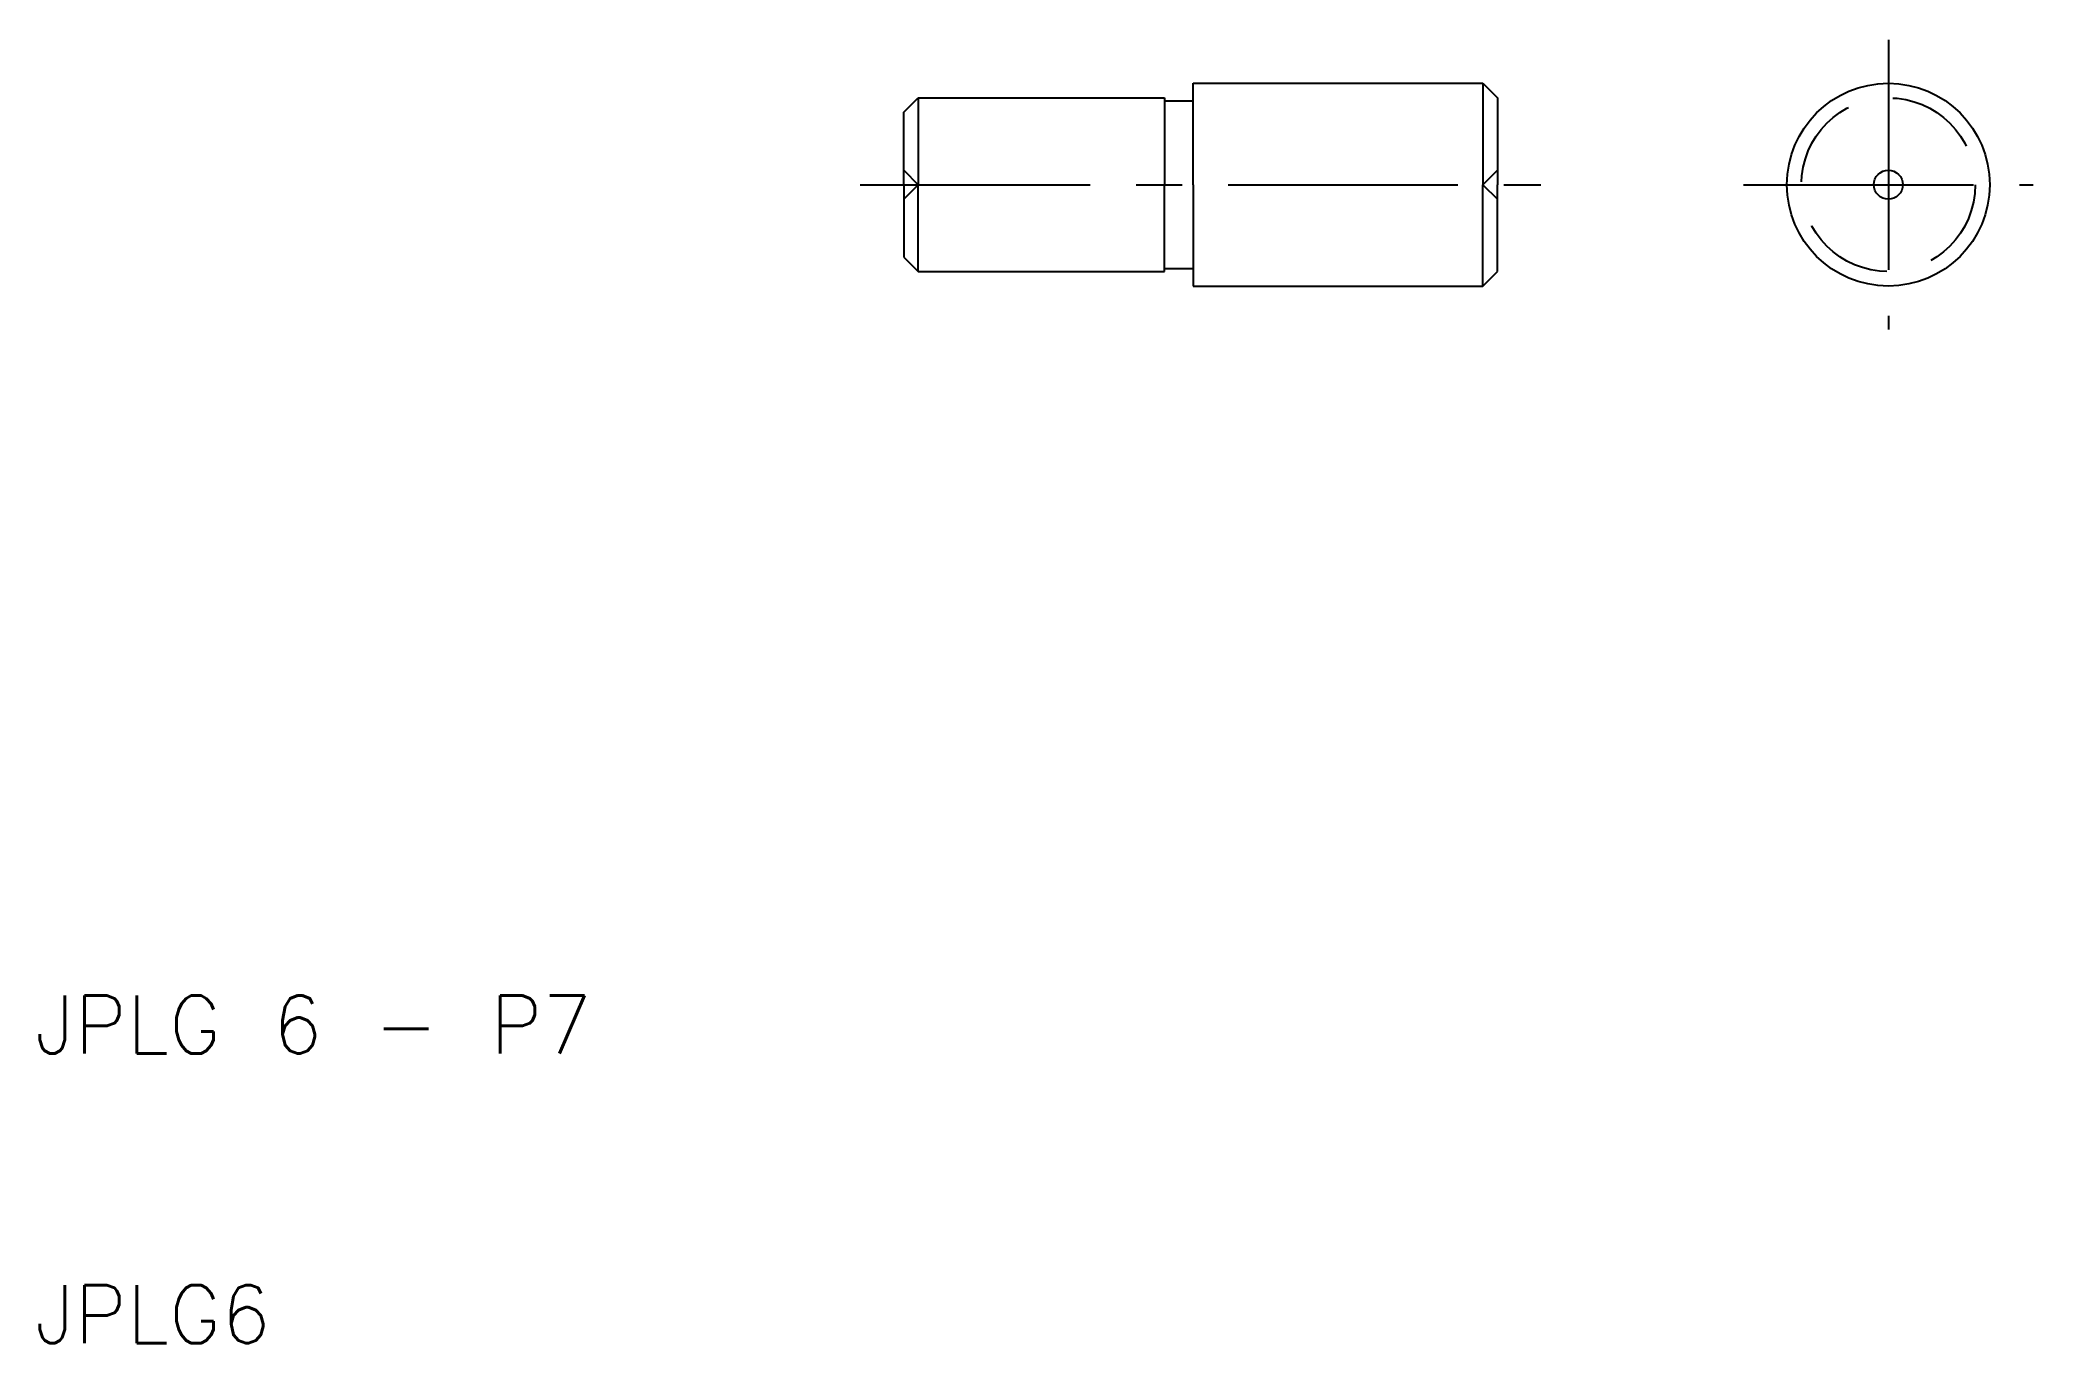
# Model space of a CAD drawing. Extents: x 10.2 to 79, y 10 to 55.
import ezdxf

# ---------------------------------------------------------------- set-up
doc = ezdxf.new("R2010")
doc.units = 0
doc.header["$LTSCALE"] = 0.25
doc.linetypes.add('CENTER', pattern=[50.8, 31.75, -6.35, 6.35, -6.35])
doc.linetypes.add('DASHED', pattern=[19.05, 12.7, -6.35])
doc.layers.get('0').update_dxf_attribs({"linetype": 'CONTINUOUS'})
doc.layers.add('CENTER', color=1, linetype='CENTER')
doc.styles.get("Standard").update_dxf_attribs({"font": 'txt.shx', "bigfont": 'extfont.shx'})

msp = doc.modelspace()

# ---------------------------------------------------------------- linework, layer by layer
for p, q in [((40, 52.5), (40.5, 53)), ((40.5, 53), (49, 53)), ((40.5, 53), (40.5, 50)), ((49, 53), (49, 52.9)), ((50, 53.5), (60, 53.5)), ((50, 52.9), (50, 53.5)), ((60, 53.5), (60.5, 53)), ((60, 53.5), (60, 50)), ((60.5, 53), (60.5, 50)), ((40, 50), (40, 52.5)), ((49, 52.9), (50, 52.9)), ((49, 52.9), (49, 50)), ((50, 50), (50, 52.9)), ((40, 50), (40, 47.5)), ((40.5, 47), (40.5, 50)), ((49, 47.1), (49, 50)), ((50, 50), (50, 47.1)), ((60, 46.5), (60, 50)), ((60.5, 47), (60.5, 50)), ((40, 47.5), (40.5, 47)), ((40.5, 47), (49, 47)), ((49, 47), (49, 47.1)), ((49, 47.1), (50, 47.1)), ((50, 47.1), (50, 46.5)), ((60, 46.5), (60.5, 47)), ((50, 46.5), (60, 46.5))]:
    msp.add_line(p, q)
at = {"color": 3, "linetype": 'DASHED'}
for p, q in [((40, 50.5), (40.5, 50)), ((60, 50), (60.5, 50.5)), ((40, 49.5), (40.5, 50)), ((60, 50), (60.5, 49.5))]:
    msp.add_line(p, q, dxfattribs=at)
for radius in [3.5, 0.5]:
    msp.add_circle((74, 50), radius)
msp.add_circle((74, 50), 3, dxfattribs=at)
at = {"layer": 'CENTER', "color": 1, "linetype": 'CENTER'}
for p, q in [((74, 55), (74, 45)), ((38.5, 50), (62, 50)), ((69, 50), (79, 50))]:
    msp.add_line(p, q, dxfattribs=at)

# ---------------------------------------------------------------- texts
for s, p in [('JPLG 6 - P7', (10, 20)), ('JPLG6', (10, 10))]:
    msp.add_text(s, height=2).set_placement(p)

doc.saveas('drawing.dxf')
